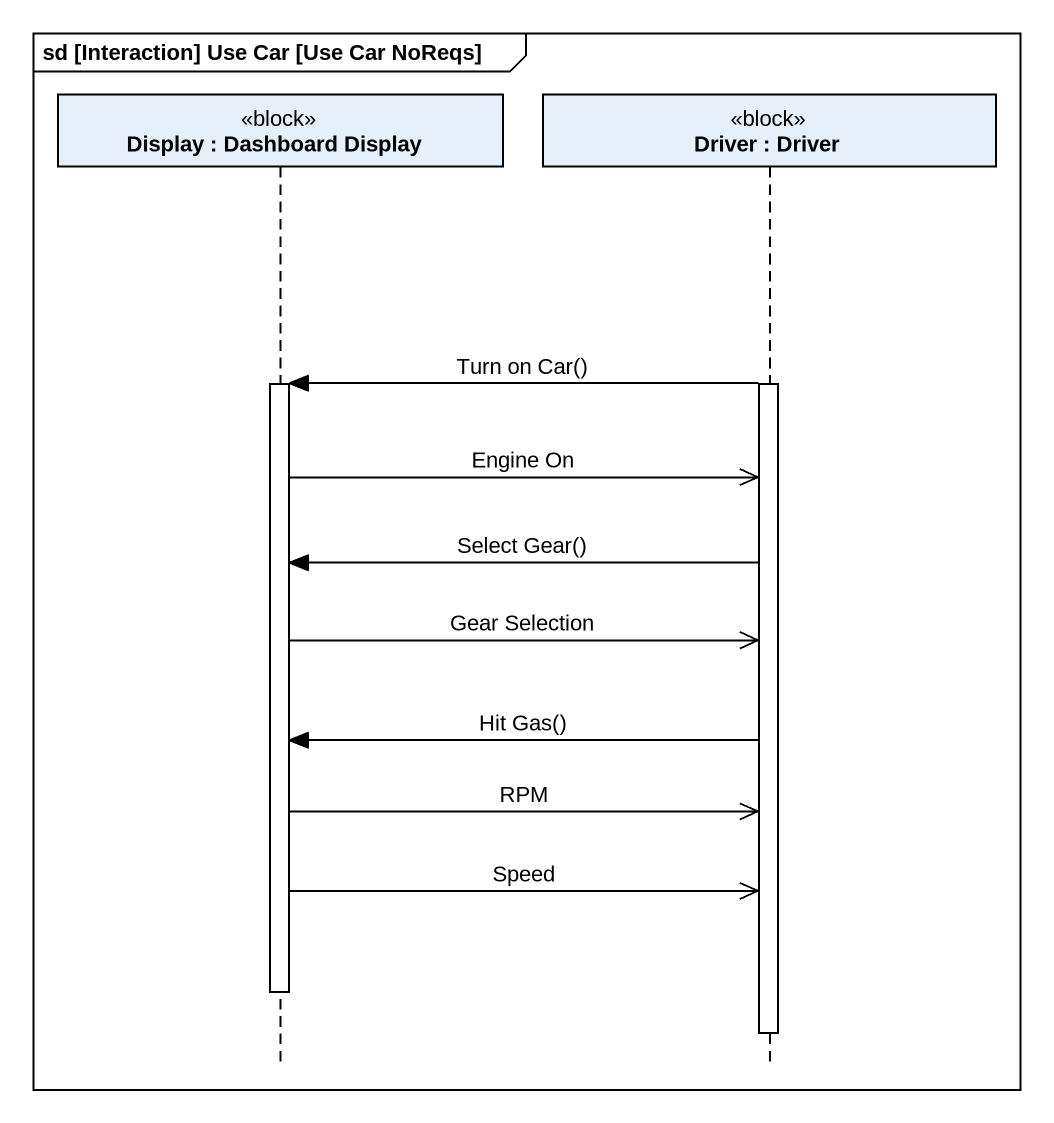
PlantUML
@startuml
mainframe sd [Interaction] Use Car [Use Car NoReqs]
hide footbox
participant "Display : Dashboard Display" as Display <<block>>
participant "Driver : Driver" as Driver <<block>>

activate Driver
Driver -> Display : Turn on Car()
activate Display
Display ->> Driver : Engine On
Driver -> Display : Select Gear()
Display ->> Driver : Gear Selection
Driver -> Display : Hit Gas()
Display ->> Driver : RPM
Display ->> Driver : Speed
deactivate Display
deactivate Driver
@enduml
